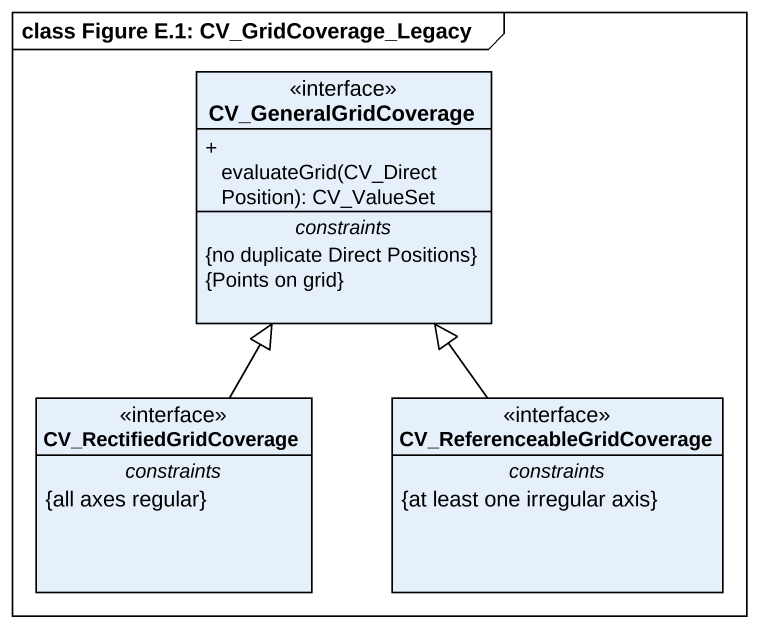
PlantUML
@startuml
mainframe class Figure E.1: CV_GridCoverage_Legacy
hide circle
hide empty members
skinparam classAttributeIconSize 0
class CV_GeneralGridCoverage <<interface>> {
  + evaluateGrid(CV_DirectPosition): CV_ValueSet
  -- constraints --
  {no duplicate Direct Positions}
  {Points on grid}
}
class CV_RectifiedGridCoverage <<interface>> {
  -- constraints --
  {all axes regular}
}
class CV_ReferenceableGridCoverage <<interface>> {
  -- constraints --
  {at least one irregular axis}
}
CV_RectifiedGridCoverage -up-|> CV_GeneralGridCoverage
CV_ReferenceableGridCoverage -up-|> CV_GeneralGridCoverage
@enduml
